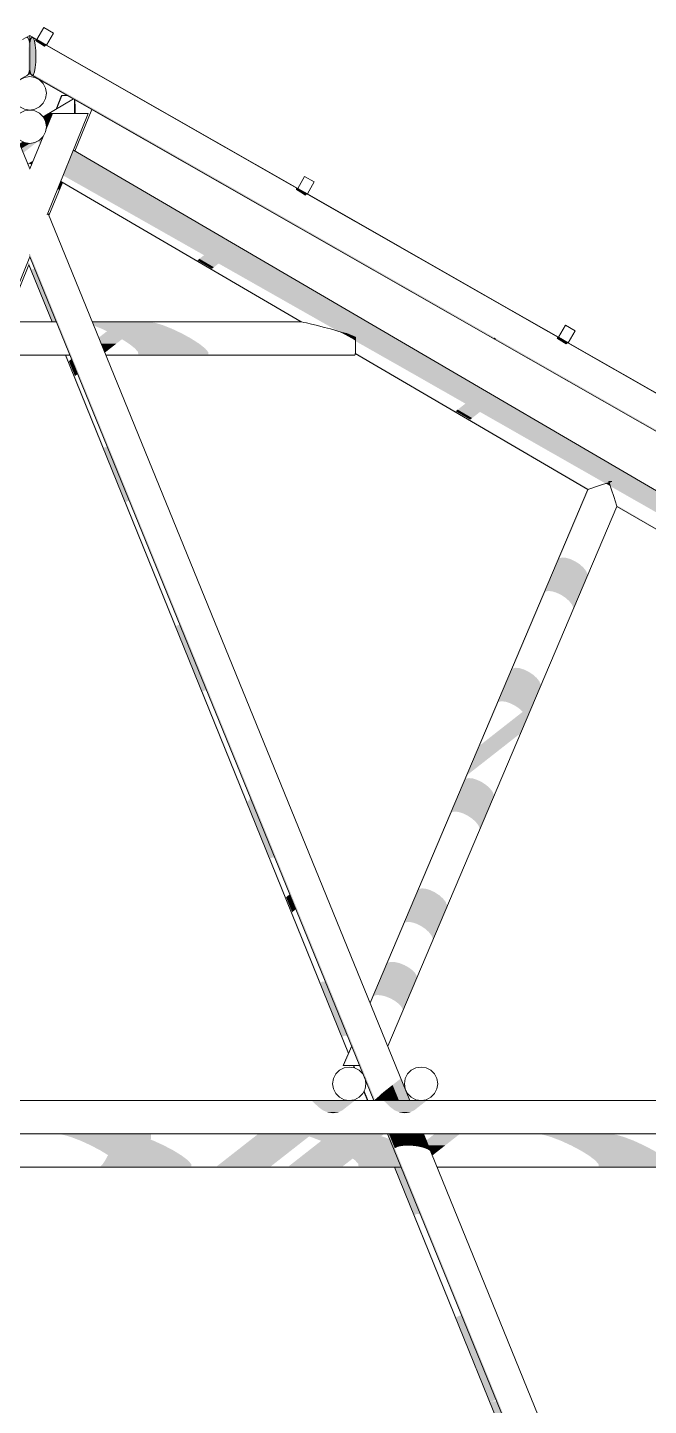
# Model space of a CAD drawing. Header units: millimetres. Extents: x -71878 to 121433, y -67383 to 83273.
# Drawn here: x 5949 to 8182, y -39108 to -34151 of the extents above; entities that cross this region are included whole.
import ezdxf

# ---------------------------------------------------------------- set-up
doc = ezdxf.new("R2010")
doc.units = ezdxf.units.MM
doc.header["$MEASUREMENT"] = 0
for name, color, linetype in [('COLUMNAS', 7, 'Continuous'), ('ENTIRADO', 7, 'Continuous'), ('Vigas', 7, 'Continuous')]:
    doc.layers.add(name, color=color, linetype=linetype)
for name, color, linetype, lineweight in [('COLUMNAS_Pluma_Nº__1', 7, 'Continuous', 0), ('ENTIRADO_Pluma_Nº__21', 7, 'Continuous', 5), ('Vigas_Pluma_Nº__21', 7, 'Continuous', 5)]:
    doc.layers.add(name, color=color, linetype=linetype, lineweight=lineweight)
doc.layers.add('COLUMNAS_Pluma_Nº__3', color=7, linetype='Continuous', lineweight=0, true_color=0x646464)
doc.layers.add('Vigas_Pluma_Nº__3', color=7, linetype='Continuous', lineweight=0, true_color=0x646464)

# ---------------------------------------------------------------- blocks, each defined once
blk = doc.blocks.new('Elem Sección_14_1')
at = {"layer": 'Vigas_Pluma_Nº__21', "linetype": 'Continuous'}
for p, q in [((-11088.5, 5548.7), (-11075.2, 5561.9)), ((-11075.2, 5561.9), (-11058.5, 5570.5)), ((-11058.5, 5570.5), (-11039.9, 5573.4)), ((-11039.9, 5573.4), (-11021.4, 5570.5)), ((-11021.4, 5570.5), (-11004.7, 5561.9)), ((-11004.7, 5561.9), (-10991.4, 5548.7)), ((-11099.9, 5513.4), (-11097, 5531.9)), ((-11097, 5494.9), (-11099.9, 5513.4)), ((-11097, 5531.9), (-11088.5, 5548.7)), ((-10991.4, 5548.7), (-10982.9, 5531.9)), ((-10982.9, 5531.9), (-10979.9, 5513.4)), ((-10979.9, 5513.4), (-10982.9, 5494.9)), ((-11088.5, 5478.1), (-11097, 5494.9)), ((-11075.2, 5464.9), (-11088.5, 5478.1)), ((-11058.5, 5456.3), (-11075.2, 5464.9)), ((-11039.9, 5453.4), (-11058.5, 5456.3)), ((-11021.4, 5456.3), (-11039.9, 5453.4)), ((-11004.7, 5464.9), (-11021.4, 5456.3)), ((-10991.4, 5478.1), (-11004.7, 5464.9)), ((-10982.9, 5494.9), (-10991.4, 5478.1))]:
    blk.add_line(p, q, dxfattribs=at)
blk = doc.blocks.new('Elem Sección_15_1')
at = {"layer": 'Vigas_Pluma_Nº__21', "linetype": 'Continuous'}
for p, q in [((-10830.1, 5548.7), (-10816.8, 5561.9)), ((-10816.8, 5561.9), (-10800.1, 5570.5)), ((-10800.1, 5570.5), (-10781.6, 5573.4)), ((-10781.6, 5573.4), (-10763, 5570.5)), ((-10763, 5570.5), (-10746.3, 5561.9)), ((-10746.3, 5561.9), (-10733, 5548.7)), ((-10841.6, 5513.4), (-10838.6, 5531.9)), ((-10838.6, 5494.9), (-10841.6, 5513.4)), ((-10838.6, 5531.9), (-10830.1, 5548.7)), ((-10733, 5548.7), (-10724.5, 5531.9)), ((-10724.5, 5531.9), (-10721.6, 5513.4)), ((-10721.6, 5513.4), (-10724.5, 5494.9)), ((-10830.1, 5478.1), (-10838.6, 5494.9)), ((-10816.8, 5464.9), (-10830.1, 5478.1)), ((-10800.1, 5456.3), (-10816.8, 5464.9)), ((-10781.6, 5453.4), (-10800.1, 5456.3)), ((-10763, 5456.3), (-10781.6, 5453.4)), ((-10746.3, 5464.9), (-10763, 5456.3)), ((-10733, 5478.1), (-10746.3, 5464.9)), ((-10724.5, 5494.9), (-10733, 5478.1))]:
    blk.add_line(p, q, dxfattribs=at)
blk = doc.blocks.new('Elem Sección_20_1')
at = {"layer": 'Vigas_Pluma_Nº__3', "linetype": 'Continuous', "lineweight": 0, "true_color": 0x191919}
for points in [[(-13476.2, 5330.5), (-13473.2, 5330.5), (-13470.5, 5332.6), (-12795.3, 5332.6), (-12777.9, 5330.5), (-12471.7, 5330.5), (-12489.1, 5332.6), (-12354.8, 5332.6), (-12357.4, 5330.5), (-12266.7, 5330.5), (-12264.1, 5332.6), (-12084.9, 5332.6), (-12069.8, 5330.5), (-11752.6, 5330.5), (-11754.9, 5332.6), (-11368, 5332.6), (-11370.7, 5330.5), (-10917.8, 5330.5), (-10915.2, 5332.6), (-10901.5, 5332.6), (-10901.9, 5333.4), (-13475, 5333.4)], [(-12069.8, 5330.5), (-12040.5, 5321.9), (-11752.2, 5321.9), (-11752.6, 5330.5)], [(-11752.2, 5321.9), (-12040.5, 5321.9), (-12005.7, 5308.7), (-11743.5, 5308.7), (-11753.9, 5312.6)], [(-11743.5, 5308.7), (-12005.7, 5308.7), (-11969.1, 5291.9), (-11706.8, 5291.9)], [(-11398.5, 5308.7), (-11419.8, 5291.9), (-11225.4, 5291.9), (-11204, 5308.7)], [(-11381.5, 5321.9), (-11398.5, 5308.7), (-11204, 5308.7), (-11187.1, 5321.9)], [(-11370.7, 5330.5), (-11381.5, 5321.9), (-11187.1, 5321.9), (-11184.3, 5324.1), (-11177, 5321.9), (-10914.7, 5321.9), (-10924.9, 5324.9), (-10917.8, 5330.5)], [(-10914.7, 5321.9), (-11177, 5321.9), (-11142.2, 5308.7), (-10891.8, 5308.7), (-10894, 5314)], [(-11140.9, 5308), (-11161.5, 5291.9), (-10885, 5291.9), (-10891.8, 5308.7), (-11142.2, 5308.7)], [(-10746.9, 5321.9), (-10763, 5309.4), (-10762.7, 5308.7), (-10673.2, 5308.7), (-10656.3, 5321.9)], [(-10673.2, 5308.7), (-10762.7, 5308.7), (-10755.9, 5291.9), (-10694.6, 5291.9)], [(-10746.9, 5321.9), (-10656.3, 5321.9), (-10645.4, 5330.5), (-10736.1, 5330.5)], [(-10342.8, 5330.5), (-10313.5, 5321.9), (-10051.2, 5321.9), (-10080.6, 5330.5)], [(-10313.5, 5321.9), (-10278.7, 5308.7), (-10016.5, 5308.7), (-10051.2, 5321.9)], [(-10016.5, 5308.7), (-10278.7, 5308.7), (-10242.1, 5291.9), (-9979.9, 5291.9)], [(-11706.8, 5291.9), (-11969.1, 5291.9), (-11934.1, 5273.4), (-11671.8, 5273.4)], [(-11671.8, 5273.4), (-11934.1, 5273.4), (-11907.4, 5256.9), (-11908.3, 5254.9), (-11641.9, 5254.9)], [(-11908.3, 5254.9), (-11917.5, 5238.1), (-11619.9, 5238.1), (-11641.9, 5254.9)], [(-11488.5, 5238.1), (-11294.1, 5238.1), (-11272.7, 5254.9), (-11467.2, 5254.9)], [(-11443.5, 5273.4), (-11467.2, 5254.9), (-11272.7, 5254.9), (-11249, 5273.4)], [(-11419.8, 5291.9), (-11443.5, 5273.4), (-11249, 5273.4), (-11225.4, 5291.9)], [(-11208.8, 5254.9), (-11230.1, 5238.1), (-11035.7, 5238.1), (-11027.3, 5244.7), (-11018.7, 5238.1), (-10863, 5238.1), (-10869.8, 5254.9)], [(-11185.1, 5273.4), (-11208.8, 5254.9), (-10869.8, 5254.9), (-10877.4, 5273.4)], [(-11161.5, 5291.9), (-11185.1, 5273.4), (-10877.4, 5273.4), (-10885, 5291.9)], [(-10755.9, 5291.9), (-10748.3, 5273.4), (-10718.2, 5273.4), (-10694.6, 5291.9)], [(-10748.3, 5273.4), (-10741, 5255.5), (-10718.2, 5273.4)], [(-9979.9, 5291.9), (-10242.1, 5291.9), (-10207.1, 5273.4), (-9944.8, 5273.4)], [(-9944.8, 5273.4), (-10207.1, 5273.4), (-10177.1, 5254.9), (-9914.9, 5254.9)], [(-9914.9, 5254.9), (-10177.1, 5254.9), (-10155.2, 5238.1), (-9892.9, 5238.1)], [(-13522.7, 5216.3), (-13523.9, 5213.4), (-10852.9, 5213.4), (-10854.1, 5216.3)], [(-11934.1, 5216.3), (-11607.7, 5216.3), (-11608.2, 5224.9), (-11926.4, 5224.9)], [(-11926.4, 5224.9), (-11608.2, 5224.9), (-11619.9, 5238.1), (-11917.5, 5238.1)], [(-11505.5, 5224.9), (-11516.3, 5216.3), (-11321.9, 5216.3), (-11311, 5224.9)], [(-11488.5, 5238.1), (-11505.5, 5224.9), (-11311, 5224.9), (-11294.1, 5238.1)], [(-11247.1, 5224.9), (-11258, 5216.3), (-11063.5, 5216.3), (-11052.6, 5224.9)], [(-11230.1, 5238.1), (-11247.1, 5224.9), (-11052.6, 5224.9), (-11035.7, 5238.1)], [(-10863, 5238.1), (-11018.7, 5238.1), (-11006.9, 5224.9), (-10857.6, 5224.9)], [(-10857.6, 5224.9), (-11006.9, 5224.9), (-11006.4, 5216.3), (-10854.1, 5216.3)], [(-10725, 5216.3), (-10723.8, 5213.4), (-6738.6, 5213.4), (-6737.4, 5216.3)], [(-9892.9, 5238.1), (-10155.2, 5238.1), (-10143.4, 5224.9), (-9881.2, 5224.9)], [(-9881.2, 5224.9), (-10143.4, 5224.9), (-10142.9, 5216.3), (-9880.7, 5216.3)]]:
    blk.add_hatch(color=250, dxfattribs=at).paths.add_polyline_path(points)
h = blk.add_hatch(color=250, dxfattribs=at)
h.paths.add_polyline_path([(-10772.8, 5333.4), (-10772.4, 5332.6), (-10733.4, 5332.6), (-10736.1, 5330.5), (-10645.4, 5330.5), (-10642.7, 5332.6), (-10357.9, 5332.6), (-10342.8, 5330.5), (-10080.6, 5330.5), (-10095.7, 5332.6), (-9494.4, 5332.6), (-9479.3, 5330.5), (-9217.1, 5330.5), (-9232.2, 5332.6), (-9112, 5332.6), (-9114.7, 5330.5), (-9024, 5330.5), (-9021.3, 5332.6), (-8749.7, 5332.6), (-8734.8, 5330.5), (-8353.6, 5330.5), (-8368.7, 5332.6), (-7767.4, 5332.6), (-7752.3, 5330.5), (-7402.7, 5330.5), (-7400, 5332.6), (-6941.1, 5332.6), (-6943.7, 5330.5), (-6691.8, 5330.5), (-6690.6, 5333.4)])
h.paths.add_polyline_path([(-7492.9, 5330.8), (-7505.2, 5332.6), (-7490.7, 5332.6)], flags=0)
at = {"layer": 'Vigas_Pluma_Nº__21', "linetype": 'Continuous'}
for p, q in [((-13523.9, 5213.4), (-10852.9, 5213.4)), ((-10723.8, 5213.4), (-6738.6, 5213.4))]:
    blk.add_line(p, q, dxfattribs=at)
blk = doc.blocks.new('Elem Sección_21_1')
at = {"layer": 'Vigas_Pluma_Nº__21', "linetype": 'Continuous'}
for p, q in [((-12224.4, 9124.8), (-12237.6, 9111.6)), ((-12207.6, 9133.4), (-12224.4, 9124.8)), ((-12189.1, 9136.3), (-12207.6, 9133.4)), ((-12170.6, 9133.4), (-12189.1, 9136.3)), ((-12153.8, 9124.8), (-12170.6, 9133.4)), ((-12140.6, 9111.6), (-12153.8, 9124.8)), ((-12246.2, 9094.8), (-12249.1, 9076.3)), ((-12249.1, 9076.3), (-12246.2, 9057.8)), ((-12237.6, 9111.6), (-12246.2, 9094.8)), ((-12132, 9094.8), (-12140.6, 9111.6)), ((-12129.1, 9076.3), (-12132, 9094.8)), ((-12132, 9057.8), (-12129.1, 9076.3)), ((-12246.2, 9057.8), (-12237.6, 9041)), ((-12237.6, 9041), (-12224.4, 9027.8)), ((-12224.4, 9027.8), (-12207.6, 9019.2)), ((-12170.6, 9019.2), (-12153.8, 9027.8)), ((-12153.8, 9027.8), (-12140.6, 9041)), ((-12140.6, 9041), (-12132, 9057.8)), ((-12207.6, 9019.2), (-12189.1, 9016.3)), ((-12189.1, 9016.3), (-12170.6, 9019.2))]:
    blk.add_line(p, q, dxfattribs=at)
blk = doc.blocks.new('Elem Sección_24_1')
at = {"layer": 'Vigas_Pluma_Nº__3', "linetype": 'Continuous', "lineweight": 0, "true_color": 0x191919}
blk.add_hatch(color=250, dxfattribs=at).paths.add_polyline_path([(-12194.2, 9209.5), (-12194.4, 9187.7), (-12194.2, 9167.1), (-12193.8, 9149.7), (-12193.6, 9146.3), (-12190.7, 9154), (-12189.1, 9162.4), (-12189.1, 9256.7), (-12190.7, 9265.1), (-12191.5, 9267.3), (-12192.3, 9261.8), (-12193.1, 9248.5), (-12193.8, 9230.5)])
at = {"layer": 'Vigas_Pluma_Nº__21', "linetype": 'Continuous'}
for p, q in [((-12194.4, 9274.8), (-12198.5, 9278.2)), ((-12190.7, 9265.1), (-12194.4, 9274.8)), ((-12189.1, 9256.7), (-12190.7, 9265.1)), ((-12189.1, 9162.4), (-12189.1, 9256.7)), ((-12189.1, 9256.7), (-12189.1, 9256.6)), ((-12198.5, 9140.9), (-12194.4, 9144.2)), ((-12194.4, 9144.2), (-12190.7, 9154)), ((-12190.7, 9154), (-12189.1, 9162.4))]:
    blk.add_line(p, q, dxfattribs=at)
blk = doc.blocks.new('Elem Sección_25_1')
at = {"layer": 'Vigas_Pluma_Nº__3', "linetype": 'Continuous', "lineweight": 0, "true_color": 0x191919}
for points in [[(-12187.5, 9265.1), (-12189.1, 9256.7), (-12189.1, 9162.4), (-12187.5, 9154), (-12183.8, 9144.2), (-12179.7, 9140.9), (-12175.6, 9144.2), (-12171.9, 9154), (-12169, 9169.2), (-12167.1, 9188.3), (-12166.5, 9209.5), (-12167.1, 9230.7), (-12169, 9249.9), (-12171.9, 9265.1), (-12175.6, 9274.8), (-12179.7, 9278.2), (-12183.8, 9274.8)], [(-12168.6, 9270.8), (-12129.6, 9248.6), (-12128.8, 9249.2), (-12170.9, 9273.2)], [(-12168.6, 9270.8), (-12169.1, 9264.6), (-12147.8, 9251.3), (-12135.2, 9244.1), (-12129.6, 9248.6)], [(-12147.8, 9251.3), (-12135.9, 9243.6), (-12135.2, 9244.1)], [(-11230.6, 8735.4), (-11191.6, 8713.2), (-11190.9, 8713.8), (-11233, 8737.8)], [(-11230.6, 8735.4), (-11231.2, 8729.2), (-11209.9, 8715.9), (-11197.3, 8708.7), (-11191.6, 8713.2)], [(-11197.3, 8708.7), (-11209.9, 8715.9), (-11198, 8708.2)], [(-10292.7, 8200), (-10253.7, 8177.8), (-10252.9, 8178.3), (-10295.1, 8202.4)], [(-10292.7, 8200), (-10293.3, 8193.8), (-10271.9, 8180.5), (-10259.4, 8173.3), (-10253.7, 8177.8)], [(-10271.9, 8180.5), (-10260, 8172.8), (-10259.4, 8173.3)]]:
    blk.add_hatch(color=250, dxfattribs=at).paths.add_polyline_path(points)
h = blk.add_hatch(color=250, dxfattribs=at)
h.paths.add_polyline_path([(-12175.6, 9144.2), (-12179.7, 9140.9), (-5319.5, 5224.8), (-5315.4, 5228.2)])
h.paths.add_polyline_path([(-10514.7, 8193.4), (-10518.2, 8195.8), (-10514.7, 8194.3)], flags=0)
at = {"layer": 'Vigas_Pluma_Nº__21', "linetype": 'Continuous'}
for p, q in [((-12183.8, 9274.8), (-12187.5, 9265.1)), ((-12179.7, 9278.2), (-12183.8, 9274.8)), ((-5319.5, 5362.2), (-12179.7, 9278.2)), ((-12175.6, 9274.8), (-12179.7, 9278.2)), ((-12171.9, 9265.1), (-12175.6, 9274.8)), ((-12187.5, 9265.1), (-12189.1, 9256.7)), ((-12169, 9249.9), (-12171.9, 9265.1)), ((-12167.1, 9230.7), (-12169, 9249.9)), ((-12166.5, 9209.5), (-12167.1, 9230.7)), ((-12169, 9169.2), (-12167.1, 9188.3)), ((-12167.1, 9188.3), (-12166.5, 9209.5)), ((-12189.1, 9162.4), (-12187.5, 9154)), ((-12187.5, 9154), (-12183.8, 9144.2)), ((-12183.8, 9144.2), (-12179.7, 9140.9)), ((-12179.7, 9140.9), (-12175.6, 9144.2)), ((-5319.5, 5224.8), (-12179.7, 9140.9)), ((-12175.6, 9144.2), (-12171.9, 9154)), ((-12171.9, 9154), (-12169, 9169.2)), ((-10518.2, 8195.8), (-10514.7, 8193.4)), ((-10514.7, 8194.3), (-10518.2, 8195.8))]:
    blk.add_line(p, q, dxfattribs=at)
blk = doc.blocks.new('Elem Sección_28_1')
at = {"layer": 'Vigas_Pluma_Nº__3', "linetype": 'Continuous', "lineweight": 0, "true_color": 0x191919}
for points in [[(-11177.5, 5452.6), (-11171.5, 5450.5), (-11023, 5450.5), (-11019.3, 5453.4), (-11178.9, 5453.4)], [(-10920.5, 5453.4), (-10919.1, 5452.6), (-10913.2, 5450.5), (-10764.7, 5450.5), (-10760.9, 5453.4)], [(-11023, 5450.5), (-11171.5, 5450.5), (-11163.8, 5442.5), (-11163, 5441.9), (-11033.9, 5441.9)], [(-11033.9, 5441.9), (-11163, 5441.9), (-11150.4, 5429.6), (-11148.9, 5428.7), (-11050.9, 5428.7)], [(-11148.9, 5428.7), (-11134.9, 5418.1), (-11119.9, 5411.9), (-11077, 5411.9), (-11064.3, 5418.1), (-11050.9, 5428.7)], [(-11119.9, 5411.9), (-11116.9, 5410.5), (-11098.2, 5407.7), (-11079.8, 5410.5), (-11077, 5411.9)], [(-10913.2, 5450.5), (-10905.5, 5442.5), (-10904.7, 5441.9), (-10775.5, 5441.9), (-10764.7, 5450.5)], [(-10904.7, 5441.9), (-10892.1, 5429.6), (-10890.6, 5428.7), (-10792.5, 5428.7), (-10775.5, 5441.9)], [(-10890.6, 5428.7), (-10876.5, 5418.1), (-10861.5, 5411.9), (-10818.7, 5411.9), (-10806, 5418.1), (-10792.5, 5428.7)], [(-10818.7, 5411.9), (-10861.5, 5411.9), (-10858.6, 5410.5), (-10839.9, 5407.7), (-10821.5, 5410.5)], [(-6182.5, 5336.3), (-18226.4, 5336.3), (-18226.4, 5333.4), (-6182.5, 5333.4)]]:
    blk.add_hatch(color=250, dxfattribs=at).paths.add_polyline_path(points)
at = {"layer": 'Vigas_Pluma_Nº__21', "linetype": 'Continuous'}
for p, q in [((-18226.4, 5453.4), (-6182.5, 5453.4)), ((-18226.4, 5333.4), (-6182.5, 5333.4))]:
    blk.add_line(p, q, dxfattribs=at)
blk = doc.blocks.new('Elem Sección_69_1')
at = {"layer": 'Vigas_Pluma_Nº__3', "linetype": 'Continuous', "lineweight": 0, "true_color": 0x191919}
for points in [[(-12189.8, 8824.8), (-12181.9, 8820.2), (-12180.8, 8822.9), (-12186.9, 8826.5)], [(-12186.9, 8826.5), (-12180.8, 8822.9), (-12177.5, 8830.9), (-12178.5, 8831.4)], [(-12177, 8832.3), (-12178.5, 8831.4), (-12177.5, 8830.9)], [(-12047.7, 8832.7), (-12054.8, 8815.4), (-10105.4, 7676.8), (-10106.5, 7680), (-10095.9, 7680), (-10105.4, 7676.8), (-9331.4, 7224.7), (-8745.6, 6889.8), (-8750.9, 6885.7), (-8699, 6855.3), (-8693.2, 6859.9), (-7808.2, 6354), (-7822.1, 6343.2), (-7770.1, 6312.8), (-7755.8, 6324), (-7602.1, 6236.1)], [(-12047.7, 8832.7), (-7602.1, 6236.1), (-6871.7, 5817.5), (-6877.5, 5812.9), (-6825.6, 5782.6), (-6819.3, 5787.5), (-6615.9, 5670.9), (-6615.9, 5679.5), (-12041.3, 8848.4)], [(-12036.2, 8860.8), (-12041.3, 8848.4), (-6615.9, 5679.5), (-6615.9, 5694.9)], [(-12033, 8868.8), (-12036.2, 8860.8), (-6615.9, 5694.9), (-6615.9, 5704.7)], [(-12031.9, 8871.5), (-12033, 8868.8), (-6615.9, 5704.7), (-6615.9, 5708.1)], [(-12068.2, 8782.4), (-12068.8, 8780.9), (-11986.8, 8734.8)], [(-12061.8, 8798.1), (-12068.2, 8782.4), (-11986.8, 8734.8), (-11562.1, 8494), (-11567.4, 8489.9), (-11515.4, 8459.5), (-11509.5, 8464.1), (-11080.1, 8220.6), (-11065, 8215.8)], [(-12061.8, 8798.1), (-11065, 8215.8), (-11047.9, 8212.5), (-11016.7, 8199.3), (-11016.7, 8194), (-11016.7, 8187.6), (-10842.2, 8085.7), (-10622, 7960.2), (-10624.3, 7958.4), (-10572.4, 7928.1), (-10569.5, 7930.3), (-10117.6, 7672.8), (-10105.4, 7676.8), (-12054.8, 8815.4)], [(-12076.5, 8762), (-12077.6, 8759.3), (-11212.5, 8254), (-11209.9, 8254), (-11203.8, 8252.3)], [(-11585.8, 8475.4), (-11533.9, 8445.1), (-11526.6, 8450.7), (-11578.6, 8481.1)], [(-11578.6, 8481.1), (-11526.6, 8450.7), (-11515.4, 8459.5), (-11567.4, 8489.9)], [(-10842.2, 8085.7), (-11016.7, 8187.6), (-11016.7, 8184.7)], [(-11017.9, 8143.7), (-11018.2, 8140.5), (-10181.3, 7651.7), (-10177.6, 7652.9)], [(-10649.7, 7938.5), (-10657, 7932.9), (-10605, 7902.5), (-10597.8, 7908.2)], [(-10638.5, 7947.3), (-10649.7, 7938.5), (-10597.8, 7908.2), (-10586.5, 7917)], [(-10624.3, 7958.4), (-10638.5, 7947.3), (-10586.5, 7917), (-10572.4, 7928.1)], [(-10105.4, 7676.8), (-10100.9, 7663.3), (-9683.4, 7425.3), (-9695.5, 7415.9), (-9643.5, 7385.6), (-9630.9, 7395.4), (-9331.4, 7224.7)], [(-6616.4, 5572.9), (-10078.2, 7594.9), (-10076.8, 7590.6), (-6621, 5572.1)]]:
    blk.add_hatch(color=250, dxfattribs=at).paths.add_polyline_path(points)
at = {"layer": 'Vigas_Pluma_Nº__21', "linetype": 'Continuous'}
for p, q in [((-12181.9, 8820.2), (-12189.8, 8824.8)), ((-6615.9, 5708.1), (-12031.9, 8871.5)), ((-11212.5, 8254), (-12077.6, 8759.3)), ((-11203.8, 8252.3), (-11209.9, 8254)), ((-11194.1, 8251), (-11203.8, 8252.3)), ((-11176, 8245.9), (-11194.1, 8251)), ((-11158.5, 8242.5), (-11176, 8245.9)), ((-11128.9, 8233.8), (-11158.5, 8242.5)), ((-11107.2, 8229.2), (-11128.9, 8233.8)), ((-11065, 8215.8), (-11107.2, 8229.2)), ((-11047.9, 8212.5), (-11065, 8215.8)), ((-11016.7, 8199.3), (-11047.9, 8212.5)), ((-10181.3, 7651.7), (-11018.2, 8140.5)), ((-10181.3, 7651.7), (-10177.6, 7652.9)), ((-10177.6, 7652.9), (-10166.8, 7656.5)), ((-10166.8, 7656.5), (-10150, 7662)), ((-10150, 7662), (-10128.9, 7669)), ((-10128.9, 7669), (-10105.4, 7676.8)), ((-10105.4, 7676.8), (-10106.5, 7680)), ((-10095.9, 7680), (-10105.4, 7676.8)), ((-10105.4, 7676.8), (-10096.6, 7650.2)), ((-10096.6, 7650.2), (-10088.6, 7626.2)), ((-10088.6, 7626.2), (-10082.3, 7607.1)), ((-10082.3, 7607.1), (-10078.2, 7594.9)), ((-10078.2, 7594.9), (-10076.8, 7590.6)), ((-6621, 5572.1), (-10076.8, 7590.6))]:
    blk.add_line(p, q, dxfattribs=at)
blk = doc.blocks.new('Elem Sección_70_1')
at = {"layer": 'Vigas_Pluma_Nº__3', "linetype": 'Continuous', "lineweight": 0, "true_color": 0x191919}
for points in [[(-12139.7, 8989.9), (-12112.3, 9005.9), (-12123, 9002.8), (-12141.2, 8992.2), (-12140.6, 8991.6)], [(-12135.9, 8982.5), (-12109.4, 8998), (-12107.3, 9003.2), (-12100.5, 9003.2), (-12096.6, 9005.4), (-12112.3, 9005.9), (-12139.7, 8989.9)], [(-12109.4, 8998), (-12135.9, 8982.5), (-12132, 8974.8), (-12131.3, 8970), (-12117.5, 8978)], [(-12131.3, 8970), (-12129.1, 8956.3), (-12129.8, 8951.6), (-12127.8, 8952.8), (-12117.5, 8978)], [(-12096.6, 9005.4), (-12100.5, 9003.2), (-12086.3, 9003.2)], [(-12129.8, 8951.6), (-12130.8, 8945.5), (-12127.8, 8952.8)], [(-12214, 8902.5), (-12225.7, 8895.6), (-12218.6, 8878.3), (-12187.3, 8896.6), (-12189.1, 8896.3), (-12207.6, 8899.2)], [(-12218.6, 8878.3), (-12212, 8862.2), (-12160.1, 8902.8), (-12150.7, 8896.8), (-12140.9, 8920.7), (-12153.8, 8907.8), (-12170.6, 8899.2), (-12187.3, 8896.6)]]:
    blk.add_hatch(color=250, dxfattribs=at).paths.add_polyline_path(points)
at = {"layer": 'Vigas_Pluma_Nº__21', "linetype": 'Continuous'}
for p, q in [((-12141.2, 8992.2), (-12031.5, 9056.3)), ((-12028.3, 9030.2), (-12028.5, 9010.8)), ((-12028, 9045.6), (-12028.3, 9030.2)), ((-12027.7, 9054), (-12028, 9045.6)), ((-12026.4, 9045.6), (-12026.7, 9053.5)), ((-12026, 9030.2), (-12026.4, 9045.6)), ((-12025.9, 9010.8), (-12026, 9030.2)), ((-12028.5, 9010.8), (-12028.5, 9003.2)), ((-12025.8, 9003.2), (-12025.9, 9010.8)), ((-12195.5, 8821.5), (-12177, 8832.3))]:
    blk.add_line(p, q, dxfattribs=at)
blk = doc.blocks.new('Elem Sección_71_1')
at = {"layer": 'Vigas_Pluma_Nº__3', "linetype": 'Continuous', "lineweight": 0, "true_color": 0x191919}
for points in [[(-13385.6, 8155.5), (-13385.9, 8146.1), (-13385.3, 8158.7), (-13385, 8175.4), (-13384.8, 8194), (-13385, 8212.5), (-13385.3, 8229.2), (-13385.4, 8231.3), (-13385.2, 8218.2), (-13385, 8196.8), (-13385.2, 8175.2)], [(-13385.4, 8231.3), (-13385.3, 8229.2), (-13382, 8229.2)], [(-13385.3, 8229.2), (-13385, 8212.5), (-13358.8, 8212.5), (-13380.3, 8221), (-13382, 8229.2)], [(-13350.7, 8212.5), (-13041.3, 8212.5), (-13019.9, 8229.2), (-13250.4, 8229.2), (-13270.1, 8223), (-13320.5, 8213)], [(-13221.2, 8236), (-13250.4, 8229.2), (-13019.9, 8229.2), (-13003, 8242.5), (-13202, 8242.5)], [(-13186, 8246.5), (-13202, 8242.5), (-13003, 8242.5), (-12992.1, 8251), (-13175, 8251)], [(-13169.7, 8252.4), (-13175, 8251), (-12992.1, 8251), (-12988.4, 8254), (-13166.9, 8254)], [(-12842.7, 8254), (-12822.3, 8251), (-12569.9, 8251), (-12590.3, 8254)], [(-12822.3, 8251), (-12794.1, 8242.5), (-12541.6, 8242.5), (-12569.9, 8251)], [(-12794.1, 8242.5), (-12760.6, 8229.2), (-12508.2, 8229.2), (-12541.6, 8242.5)], [(-12508.2, 8229.2), (-12760.6, 8229.2), (-12725.3, 8212.5), (-12472.9, 8212.5)], [(-11964, 8254), (-11962.8, 8251), (-11738.7, 8251), (-11759.1, 8254)], [(-11962.8, 8251), (-11959.3, 8242.5), (-11710.5, 8242.5), (-11738.7, 8251)], [(-11959.3, 8242.5), (-11958.6, 8240.8), (-11929.5, 8229.2), (-11677, 8229.2), (-11710.5, 8242.5)], [(-11677, 8229.2), (-11929.5, 8229.2), (-11911.1, 8220.5), (-11921.4, 8212.5), (-11641.7, 8212.5)], [(-11215.3, 8254), (-11203.8, 8252.3), (-11209.9, 8254)], [(-13385, 8212.5), (-13384.8, 8194), (-13065, 8194), (-13041.3, 8212.5), (-13350.7, 8212.5), (-13358.8, 8212.2), (-13358.8, 8212.5)], [(-13384.8, 8194), (-13385, 8175.4), (-13088.6, 8175.4), (-13065, 8194)], [(-12725.3, 8212.5), (-12691.6, 8194), (-12439.2, 8194), (-12472.9, 8212.5)], [(-12439.2, 8194), (-12691.6, 8194), (-12662.8, 8175.4), (-12444.9, 8175.4), (-12437.7, 8193)], [(-11940.9, 8197.3), (-11939.5, 8194), (-11608, 8194), (-11641.7, 8212.5), (-11921.4, 8212.5)], [(-11608, 8194), (-11939.5, 8194), (-11931.9, 8175.4), (-11878, 8175.4), (-11857.1, 8191.8), (-11831.6, 8175.4), (-11579.2, 8175.4)], [(-11080.1, 8220.6), (-11063, 8212.5), (-11047.9, 8212.5), (-11065, 8215.8)], [(-11047.9, 8212.5), (-11063, 8212.5), (-11029.3, 8194), (-11016.7, 8194), (-11016.7, 8199.3)], [(-11016.7, 8194), (-11029.3, 8194), (-11016.7, 8185.9)], [(-13385.3, 8158.7), (-13385.9, 8146.1), (-13385.7, 8145.4), (-13126.9, 8145.4), (-13110, 8158.7)], [(-13385.7, 8145.4), (-13380, 8143.2), (-13377.9, 8136.9), (-13137.8, 8136.9), (-13126.9, 8145.4)], [(-13385, 8175.4), (-13385.3, 8158.7), (-13110, 8158.7), (-13088.6, 8175.4)], [(-13377.9, 8136.9), (-13374.6, 8136.3), (-13373.6, 8134), (-12461.8, 8134), (-12460.6, 8136.9)], [(-12444.9, 8175.4), (-12662.8, 8175.4), (-12641.7, 8158.7), (-12451.7, 8158.7)], [(-12451.7, 8158.7), (-12641.7, 8158.7), (-12630.4, 8145.4), (-12457.1, 8145.4)], [(-12457.1, 8145.4), (-12630.4, 8145.4), (-12629.9, 8136.9), (-12460.6, 8136.9)], [(-12332.7, 8134), (-12044.1, 8134), (-12045.3, 8136.9), (-12331.5, 8136.9)], [(-11878, 8175.4), (-11931.9, 8175.4), (-11925.1, 8158.7), (-11899.4, 8158.7)], [(-11899.4, 8158.7), (-11925.1, 8158.7), (-11919.7, 8145.4), (-11916.3, 8145.4)], [(-11919.7, 8145.4), (-11918.9, 8143.4), (-11916.3, 8145.4)], [(-11916.2, 8136.9), (-11915, 8134), (-11019.4, 8134), (-11018.5, 8136.9)], [(-11579.2, 8175.4), (-11831.6, 8175.4), (-11810.5, 8158.7), (-11558.1, 8158.7)], [(-11558.1, 8158.7), (-11810.5, 8158.7), (-11799.2, 8145.4), (-11546.8, 8145.4)], [(-11546.8, 8145.4), (-11799.2, 8145.4), (-11798.7, 8136.9), (-11546.3, 8136.9)]]:
    blk.add_hatch(color=250, dxfattribs=at).paths.add_polyline_path(points)
at = {"layer": 'Vigas_Pluma_Nº__21', "linetype": 'Continuous'}
for p, q in [((-13385.3, 8229.2), (-13385.4, 8231.3)), ((-13385, 8212.5), (-13385.3, 8229.2)), ((-12412.9, 8254), (-13166.9, 8254)), ((-12093.1, 8254), (-12283.7, 8254)), ((-11209.9, 8254), (-11964, 8254)), ((-13384.8, 8194), (-13385, 8212.5)), ((-13385, 8175.4), (-13384.8, 8194)), ((-11016.8, 8175.4), (-11016.7, 8194)), ((-11016.7, 8194), (-11016.7, 8199.5)), ((-13385.9, 8145.8), (-13385.3, 8158.7)), ((-13385.3, 8158.7), (-13385, 8175.4)), ((-12461.8, 8134), (-13373.6, 8134)), ((-12044.1, 8134), (-12332.7, 8134)), ((-11019.4, 8134), (-11915, 8134)), ((-11019.4, 8134), (-11018.5, 8136.9)), ((-11018.5, 8136.9), (-11017.8, 8145.4)), ((-11017.8, 8145.4), (-11017.2, 8158.7)), ((-11017.2, 8158.7), (-11016.8, 8175.4))]:
    blk.add_line(p, q, dxfattribs=at)
blk = doc.blocks.new('Elem Sección_73_1')
at = {"layer": 'COLUMNAS_Pluma_Nº__3', "linetype": 'Continuous', "lineweight": 0, "true_color": 0x191919}
for points in [[(-10965.1, 5805), (-10963.6, 5801.2), (-10177.6, 7652.9), (-10181.3, 7651.7)], [(-10117.6, 7672.8), (-10108.9, 7668.6), (-10105.4, 7676.8)], [(-10105.4, 7676.8), (-10108.9, 7668.6), (-10100.9, 7663.3)], [(-10104.1, 7680), (-10106.5, 7680), (-10105.4, 7676.8)], [(-10105.4, 7676.8), (-10095.9, 7680), (-10104.1, 7680)], [(-10076.8, 7590.6), (-10078.2, 7594.9), (-10078.8, 7586)], [(-10283.1, 7404.3), (-10334.2, 7283.8), (-10324, 7286.2), (-10272.8, 7406.7)], [(-10272.8, 7406.7), (-10324, 7286.2), (-10310.1, 7284.9), (-10259, 7405.3)], [(-10259, 7405.3), (-10310.1, 7284.9), (-10294.1, 7279.9), (-10242.9, 7400.4)], [(-10294.1, 7279.9), (-10277.4, 7271.8), (-10226.2, 7392.3), (-10242.9, 7400.4)], [(-10277.4, 7271.8), (-10261.6, 7261.4), (-10210.5, 7381.9), (-10226.2, 7392.3)], [(-10210.5, 7381.9), (-10261.6, 7261.4), (-10248.4, 7249.6), (-10197.3, 7370.1)], [(-10248.4, 7249.6), (-10239.1, 7237.8), (-10187.9, 7358.2), (-10197.3, 7370.1)], [(-10187.9, 7358.2), (-10239.1, 7237.8), (-10234.4, 7226.9), (-10183.3, 7347.4)], [(-10234.4, 7226.9), (-10235, 7218), (-10183.8, 7338.5), (-10183.3, 7347.4)], [(-10502.7, 6887.1), (-10492.4, 6889.4), (-10441.2, 7009.9), (-10451.5, 7007.6)], [(-10492.4, 6889.4), (-10478.5, 6888.1), (-10427.4, 7008.6), (-10441.2, 7009.9)], [(-10478.5, 6888.1), (-10462.5, 6883.1), (-10411.3, 7003.6), (-10427.4, 7008.6)], [(-10462.5, 6883.1), (-10445.8, 6875), (-10394.6, 6995.5), (-10411.3, 7003.6)], [(-10445.8, 6875), (-10430.1, 6864.6), (-10378.9, 6985.1), (-10394.6, 6995.5)], [(-10418.2, 6849.7), (-10463.4, 6743.3), (-10441.8, 6760.2), (-10356.3, 6961.5), (-10365.7, 6973.4), (-10416.9, 6852.9), (-10415.8, 6851.6)], [(-10441.8, 6760.2), (-10427.9, 6771), (-10351.7, 6950.6), (-10356.3, 6961.5)], [(-10430.1, 6864.6), (-10416.9, 6852.9), (-10365.7, 6973.4), (-10378.9, 6985.1)], [(-10427.9, 6771), (-10423.1, 6774.8), (-10352.3, 6941.8), (-10351.7, 6950.6)], [(-10490.6, 6721.9), (-10463.4, 6743.3), (-10418.2, 6849.7), (-10445.4, 6828.4)], [(-10551, 6674.6), (-10520.8, 6698.3), (-10475.6, 6804.7), (-10505.8, 6781.1)], [(-10520.8, 6698.3), (-10490.6, 6721.9), (-10445.4, 6828.4), (-10475.6, 6804.7)], [(-10613.7, 6625.5), (-10599.8, 6636.4), (-10554.6, 6742.8), (-10568.5, 6732)], [(-10599.8, 6636.4), (-10578.2, 6653.3), (-10533, 6759.8), (-10554.6, 6742.8)], [(-10578.2, 6653.3), (-10551, 6674.6), (-10505.8, 6781.1), (-10533, 6759.8)], [(-10671.1, 6490.3), (-10660.8, 6492.7), (-10609.7, 6613.2), (-10619.9, 6610.8)], [(-10660.8, 6492.7), (-10647, 6491.3), (-10595.8, 6611.8), (-10609.7, 6613.2)], [(-10647, 6491.3), (-10630.9, 6486.3), (-10579.8, 6606.8), (-10595.8, 6611.8)], [(-10630.9, 6486.3), (-10614.2, 6478.3), (-10563.1, 6598.7), (-10579.8, 6606.8)], [(-10614.2, 6478.3), (-10598.5, 6467.8), (-10547.3, 6588.3), (-10563.1, 6598.7)], [(-10598.5, 6467.8), (-10585.3, 6456.1), (-10534.1, 6576.6), (-10547.3, 6588.3)], [(-10534.1, 6576.6), (-10585.3, 6456.1), (-10575.9, 6444.2), (-10524.8, 6564.7)], [(-10575.9, 6444.2), (-10571.3, 6433.3), (-10520.1, 6553.8), (-10524.8, 6564.7)], [(-10520.1, 6553.8), (-10571.3, 6433.3), (-10571.8, 6424.5), (-10520.7, 6545)], [(-10788.4, 6214), (-10839.5, 6093.5), (-10829.2, 6095.9), (-10778.1, 6216.4)], [(-10778.1, 6216.4), (-10829.2, 6095.9), (-10815.4, 6094.5), (-10764.2, 6215)], [(-10764.2, 6215), (-10815.4, 6094.5), (-10799.3, 6089.6), (-10748.2, 6210.1)], [(-10748.2, 6210.1), (-10799.3, 6089.6), (-10782.6, 6081.5), (-10731.5, 6202)], [(-10731.5, 6202), (-10782.6, 6081.5), (-10766.9, 6071.1), (-10715.8, 6191.6)], [(-10715.8, 6191.6), (-10766.9, 6071.1), (-10753.7, 6059.3), (-10702.6, 6179.8)], [(-10702.6, 6179.8), (-10753.7, 6059.3), (-10744.3, 6047.4), (-10693.2, 6167.9)], [(-10693.2, 6167.9), (-10744.3, 6047.4), (-10739.7, 6036.5), (-10688.6, 6157)], [(-10688.6, 6157), (-10739.7, 6036.5), (-10740.3, 6027.7), (-10689.1, 6148.2)], [(-10951.4, 5829.8), (-10941, 5832.6), (-10890.3, 5952.1), (-10900.7, 5949.3)], [(-10941, 5832.6), (-10926.8, 5832), (-10876.1, 5951.5), (-10890.3, 5952.1)], [(-10926.8, 5832), (-10910.3, 5828.1), (-10859.6, 5947.6), (-10876.1, 5951.5)], [(-10910.3, 5828.1), (-10893, 5821.4), (-10842.3, 5940.9), (-10859.6, 5947.6)], [(-10893, 5821.4), (-10876.7, 5812.4), (-10826, 5931.9), (-10842.3, 5940.9)], [(-10876.7, 5812.4), (-10862.9, 5802.1), (-10812.2, 5921.6), (-10826, 5931.9)], [(-10862.9, 5802.1), (-10853, 5791.4), (-10802.3, 5910.9), (-10812.2, 5921.6)], [(-10802.3, 5910.9), (-10853, 5791.4), (-10848, 5781.4), (-10797.3, 5900.9)], [(-10848, 5781.4), (-10848.3, 5773.1), (-10797.6, 5892.7), (-10797.3, 5900.9)], [(-11061.1, 5579), (-11057.9, 5579), (-11029.4, 5646.1), (-11031, 5649.9)]]:
    blk.add_hatch(color=250, dxfattribs=at).paths.add_polyline_path(points)
at = {"layer": 'COLUMNAS_Pluma_Nº__1', "linetype": 'Continuous'}
for p, q in [((-10181.3, 7651.7), (-10965.1, 5805)), ((-10104.1, 7680), (-10106.5, 7680)), ((-10095.9, 7680), (-10104.1, 7680)), ((-10076.8, 7590.6), (-10901.3, 5648.4)), ((-11031, 5649.9), (-11061.1, 5579)), ((-11057.9, 5579), (-11061.1, 5579)), ((-11048.7, 5579), (-11057.9, 5579)), ((-11034.2, 5579), (-11048.7, 5579)), ((-11016.1, 5579), (-11034.2, 5579)), ((-11002, 5579), (-11016.1, 5579))]:
    blk.add_line(p, q, dxfattribs=at)
blk = doc.blocks.new('Elem Sección_76_1')
at = {"layer": 'COLUMNAS_Pluma_Nº__3', "linetype": 'Continuous', "lineweight": 0, "true_color": 0x191919}
for points in [[(-12131.7, 8939.7), (-12105.8, 9003.2), (-12107.3, 9003.2), (-12130.8, 8945.5)], [(-12188.4, 8800.7), (-12134.5, 8932.9), (-12140.6, 8921), (-12140.9, 8920.7), (-12188.4, 8804.2)], [(-12188.4, 8487.7), (-12188.4, 8499.7), (-12191.1, 8481.2)]]:
    blk.add_hatch(color=250, dxfattribs=at).paths.add_polyline_path(points)
at = {"layer": 'COLUMNAS_Pluma_Nº__1', "linetype": 'Continuous'}
for p, q in [((-12107.3, 9003.2), (-12130.8, 8945.5)), ((-11978.2, 9003.2), (-12126.4, 8639.8)), ((-12105.8, 9003.2), (-12107.3, 9003.2)), ((-12098.2, 9003.2), (-12105.8, 9003.2)), ((-12085.2, 9003.2), (-12098.2, 9003.2)), ((-12068, 9003.2), (-12085.2, 9003.2)), ((-12048.3, 9003.2), (-12068, 9003.2)), ((-12028.1, 9003.2), (-12048.3, 9003.2)), ((-12009.3, 9003.2), (-12028.1, 9003.2)), ((-11993.8, 9003.2), (-12009.3, 9003.2)), ((-11983, 9003.2), (-11993.8, 9003.2)), ((-11978.2, 9003.2), (-11983, 9003.2)), ((-12140.9, 8920.7), (-12188.4, 8804.2)), ((-12188.4, 8487.7), (-13426, 5453.4))]:
    blk.add_line(p, q, dxfattribs=at)
blk = doc.blocks.new('Elem Sección_78_1')
at = {"layer": 'COLUMNAS_Pluma_Nº__3', "linetype": 'Continuous', "lineweight": 0, "true_color": 0x191919}
for points in [[(-12188.4, 8800.7), (-12188.4, 8804.2), (-12190.5, 8809.4)], [(-12188.4, 8487.7), (-10950.8, 5453.4), (-10945.9, 5453.4), (-12188.4, 8499.7)], [(-10883.9, 5509.4), (-10898.8, 5497.7), (-10880.7, 5453.4), (-10861, 5453.4)], [(-10870.8, 5519.6), (-10883.9, 5509.4), (-10861, 5453.4), (-10843.8, 5453.4)], [(-10860.9, 5527.4), (-10870.8, 5519.6), (-10843.8, 5453.4), (-10830.8, 5453.4)], [(-10855.2, 5531.9), (-10860.9, 5527.4), (-10830.8, 5453.4), (-10823.1, 5453.4)], [(-10854.1, 5532.7), (-10855.2, 5531.9), (-10823.1, 5453.4), (-10821.7, 5453.4)], [(-10944.6, 5458.9), (-10947.2, 5456.5), (-10945.9, 5453.4), (-10935.2, 5453.4), (-10939.3, 5463.3)], [(-10939.3, 5463.3), (-10935.2, 5453.4), (-10919.7, 5453.4), (-10927.9, 5473.5)], [(-10919.2, 5481.8), (-10927.9, 5473.5), (-10919.7, 5453.4), (-10900.9, 5453.4), (-10914.1, 5485.7)], [(-10914.1, 5485.7), (-10900.9, 5453.4), (-10880.7, 5453.4), (-10898.8, 5497.7)], [(-10897, 5333.4), (-10901.9, 5333.4), (-9774.8, 2570), (-9769.9, 2570)], [(-10886.3, 5333.4), (-10897, 5333.4), (-10875.7, 5281.3), (-10867.1, 5286.3)], [(-10870.8, 5333.4), (-10886.3, 5333.4), (-10867.1, 5286.3), (-10852.9, 5289.7)], [(-10870.8, 5333.4), (-10852.9, 5289.7), (-10834.8, 5291.3), (-10852, 5333.4)], [(-10831.7, 5333.4), (-10852, 5333.4), (-10834.8, 5291.3), (-10814.4, 5290.8)], [(-10831.7, 5333.4), (-10814.4, 5290.8), (-10793.7, 5288.4), (-10812.1, 5333.4)], [(-10812.1, 5333.4), (-10793.7, 5288.4), (-10774.8, 5284.1), (-10794.9, 5333.4)], [(-10794.9, 5333.4), (-10774.8, 5284.1), (-10759.5, 5278.6), (-10781.8, 5333.4)], [(-10781.8, 5333.4), (-10759.5, 5278.6), (-10749.2, 5272.2), (-10774.2, 5333.4)], [(-10774.2, 5333.4), (-10749.2, 5272.2), (-10745.2, 5265.7), (-10772.8, 5333.4)]]:
    blk.add_hatch(color=250, dxfattribs=at).paths.add_polyline_path(points)
at = {"layer": 'COLUMNAS_Pluma_Nº__1', "linetype": 'Continuous'}
for p, q in [((-12235, 8918.4), (-12188.4, 8804.2)), ((-12123.9, 8646), (-10821.7, 5453.4)), ((-12188.4, 8487.7), (-10950.8, 5453.4)), ((-10901.9, 5333.4), (-9774.8, 2570)), ((-10772.8, 5333.4), (-9645.7, 2570))]:
    blk.add_line(p, q, dxfattribs=at)
blk = doc.blocks.new('Elem Sección_81_1')
at = {"layer": 'Vigas_Pluma_Nº__3', "linetype": 'Continuous', "lineweight": 0, "true_color": 0x191919}
for points in [[(-6268.2, 5766.4), (-10514.7, 8190.4), (-10514.7, 8190.4)], [(-10305.4, 8208.3), (-10252.9, 8178.3), (-10252.3, 8178.8), (-10304.8, 8208.8)], [(-9367.5, 7672.9), (-9315, 7642.9), (-9314.4, 7643.4), (-9366.9, 7673.4)], [(-8428.9, 7138), (-8429.5, 7137.5), (-8377.1, 7107.5), (-8376.5, 7108)], [(-7491.6, 6602.1), (-7439.1, 6572.1), (-7438.5, 6572.6), (-7491, 6602.5)], [(-6553, 6067.1), (-6553.6, 6066.7), (-6501.2, 6036.7), (-6500.6, 6037.2)]]:
    blk.add_hatch(color=250, dxfattribs=at).paths.add_polyline_path(points)
at = {"layer": 'Vigas_Pluma_Nº__21', "linetype": 'Continuous'}
for p, q in [((-10514.7, 8328.6), (-10287.1, 8198.6)), ((-10514.7, 8190.4), (-6268.2, 5766.4)), ((-10252.3, 8178.8), (-9349.1, 7663.2)), ((-9314.4, 7643.4), (-8411.2, 7127.8)), ((-8376.5, 7108), (-7473.2, 6592.4)), ((-7438.5, 6572.6), (-6535.3, 6057)), ((-6500.6, 6037.2), (-6268.2, 5904.6)), ((-6268.2, 5904.6), (-6268.2, 5903.8))]:
    blk.add_line(p, q, dxfattribs=at)
blk = doc.blocks.new('Elem Sección_82_1')
at = {"layer": 'Vigas_Pluma_Nº__3', "linetype": 'Continuous', "lineweight": 0, "true_color": 0x191919}
for points in [[(-12189.1, 9271.2), (-12185.9, 9269.3), (-12183.8, 9274.8), (-12181.6, 9276.7), (-12183.2, 9277.6), (-12189.1, 9273)], [(-12185.9, 9269.3), (-12189.1, 9271.2), (-12189.1, 9256.7), (-12187.5, 9265.1)], [(-12180.7, 9279.6), (-12183.2, 9277.6), (-12181.6, 9276.7), (-12179.7, 9278.2), (-12128.8, 9249.2), (-12128.2, 9249.6)], [(-12184.9, 9147.2), (-12189.1, 9149.6), (-12189.1, 9146.2), (-10514.7, 8190.4), (-10514.7, 8190.4), (-12179.7, 9140.9), (-12183.8, 9144.2)], [(-11242.8, 8744.2), (-11243.4, 8743.7), (-11190.9, 8713.8), (-11190.3, 8714.2)], [(-10514.7, 8193.8), (-10518.2, 8195.8), (-10514.7, 8193.4)], [(-10514.7, 8194.3), (-10518.2, 8195.8), (-10514.7, 8193.8)]]:
    blk.add_hatch(color=250, dxfattribs=at).paths.add_polyline_path(points)
at = {"layer": 'Vigas_Pluma_Nº__21', "linetype": 'Continuous'}
for p, q in [((-12163, 9269.5), (-12189.1, 9284.4)), ((-11225, 8734.1), (-12128.2, 9249.6)), ((-10514.7, 8190.4), (-12189.1, 9146.2)), ((-10514.7, 8328.6), (-11190.3, 8714.2)), ((-10514.7, 8327.7), (-10514.7, 8328.6)), ((-10514.7, 8193.8), (-10514.7, 8194.3)), ((-10514.7, 8193.4), (-10514.7, 8193.8))]:
    blk.add_line(p, q, dxfattribs=at)
blk = doc.blocks.new('Elem Sección_85_1')
at = {"layer": 'Vigas_Pluma_Nº__3', "linetype": 'Continuous', "lineweight": 0, "true_color": 0x191919}
for points in [[(-12215.2, 9269.5), (-12369.8, 9181.2), (-12367.7, 9181.6), (-12219, 9266.5)], [(-12192.7, 9270.2), (-12192.3, 9269.3), (-12189.1, 9271.2), (-12189.1, 9273)], [(-12192.3, 9269.3), (-12190.7, 9265.1), (-12189.1, 9256.7), (-12189.1, 9271.2)], [(-13322.8, 8499.1), (-13322.8, 8499), (-12189.1, 9146.2), (-12189.1, 9149.6), (-12193.3, 9147.2), (-12194.4, 9144.2), (-12198.5, 9140.9)], [(-12193.3, 9147.2), (-12189.1, 9149.6), (-12189.1, 9159.4), (-12189.7, 9159), (-12190.7, 9154)], [(-12189.1, 9162.4), (-12189.7, 9159), (-12189.1, 9159.4)], [(-13227.2, 8691.8), (-13225.1, 8692.2), (-13156.9, 8731.1), (-13153.2, 8734)]]:
    blk.add_hatch(color=250, dxfattribs=at).paths.add_polyline_path(points)
at = {"layer": 'Vigas_Pluma_Nº__21', "linetype": 'Continuous'}
for p, q in [((-12189.1, 9284.4), (-12215.2, 9269.5)), ((-12189.1, 9281), (-12189.1, 9284.4)), ((-12189.1, 9271.2), (-12189.1, 9281)), ((-12189.1, 9256.7), (-12189.1, 9271.2)), ((-12250, 9249.6), (-13153.2, 8734)), ((-12189.1, 9146.2), (-13322.8, 8499)), ((-12189.1, 9159.4), (-12189.1, 9162.4)), ((-12189.1, 9149.6), (-12189.1, 9159.4)), ((-12189.1, 9146.2), (-12189.1, 9149.6)), ((-13187.9, 8714.2), (-13322.8, 8637.2)), ((-13322.8, 8636.4), (-13322.8, 8637.2)), ((-13322.8, 8499), (-13322.8, 8499.1))]:
    blk.add_line(p, q, dxfattribs=at)
blk = doc.blocks.new('Elem Sección_94_1')
at = {"layer": 'ENTIRADO_Pluma_Nº__21', "linetype": 'Continuous'}
for p, q in [((-12138.2, 9312.9), (-12163, 9269.5)), ((-12163, 9269.5), (-12128.2, 9249.6)), ((-12103.4, 9293.1), (-12138.2, 9312.9)), ((-12128.2, 9249.6), (-12103.4, 9293.1))]:
    blk.add_line(p, q, dxfattribs=at)
blk = doc.blocks.new('Elem Sección_97_1')
at = {"layer": 'Vigas_Pluma_Nº__21', "linetype": 'Continuous'}
for p, q in [((-12249.1, 8956.3), (-12246.2, 8974.8)), ((-12246.2, 8974.8), (-12237.6, 8991.6)), ((-12237.6, 8991.6), (-12224.4, 9004.8)), ((-12224.4, 9004.8), (-12207.6, 9013.4)), ((-12207.6, 9013.4), (-12189.1, 9016.3)), ((-12189.1, 9016.3), (-12170.6, 9013.4)), ((-12170.6, 9013.4), (-12153.8, 9004.8)), ((-12153.8, 9004.8), (-12140.6, 8991.6)), ((-12140.6, 8991.6), (-12132, 8974.8)), ((-12132, 8974.8), (-12129.1, 8956.3)), ((-12246.2, 8937.8), (-12249.1, 8956.3)), ((-12237.6, 8921), (-12246.2, 8937.8)), ((-12132, 8937.8), (-12140.6, 8921)), ((-12129.1, 8956.3), (-12132, 8937.8)), ((-12224.4, 8907.8), (-12237.6, 8921)), ((-12207.6, 8899.2), (-12224.4, 8907.8)), ((-12189.1, 8896.3), (-12207.6, 8899.2)), ((-12170.6, 8899.2), (-12189.1, 8896.3)), ((-12153.8, 8907.8), (-12170.6, 8899.2)), ((-12140.6, 8921), (-12153.8, 8907.8))]:
    blk.add_line(p, q, dxfattribs=at)
blk = doc.blocks.new('Elem Sección_99_1')
at = {"layer": 'ENTIRADO_Pluma_Nº__21', "linetype": 'Continuous'}
for p, q in [((-11200.2, 8777.5), (-11225, 8734.1)), ((-11165.5, 8757.6), (-11200.2, 8777.5)), ((-11225, 8734.1), (-11190.3, 8714.2)), ((-11190.3, 8714.2), (-11165.5, 8757.6))]:
    blk.add_line(p, q, dxfattribs=at)
blk = doc.blocks.new('Elem Sección_100_1')
at = {"layer": 'ENTIRADO_Pluma_Nº__21', "linetype": 'Continuous'}
for p, q in [((-10262.3, 8242.1), (-10287.1, 8198.6)), ((-10227.6, 8222.2), (-10262.3, 8242.1)), ((-10287.1, 8198.6), (-10252.3, 8178.8)), ((-10252.3, 8178.8), (-10227.6, 8222.2))]:
    blk.add_line(p, q, dxfattribs=at)
blk = doc.blocks.new('Elem Sección_116_1')
at = {"layer": 'COLUMNAS_Pluma_Nº__3', "linetype": 'Continuous', "lineweight": 0, "true_color": 0x191919}
for points in [[(-12094.3, 9019.6), (-12090.2, 9022), (-12071.4, 9068.2), (-12074.6, 9068.2)], [(-12087.3, 8735.5), (-12085.1, 8730.4), (-12074.3, 8757.3), (-12077.6, 8759.3)], [(-12074.3, 8757.3), (-12085.1, 8730.4), (-12085.6, 8721.5), (-12071.7, 8755.8)], [(-12191.7, 8459.6), (-12191.7, 8467.4), (-12194.5, 8452.5)]]:
    blk.add_hatch(color=250, dxfattribs=at).paths.add_polyline_path(points)
at = {"layer": 'COLUMNAS_Pluma_Nº__1', "linetype": 'Continuous'}
for p, q in [((-12074.6, 9068.2), (-12094.3, 9019.6)), ((-12071.4, 9068.2), (-12074.6, 9068.2)), ((-12062.3, 9068.2), (-12071.4, 9068.2)), ((-12052.5, 9068.2), (-12062.3, 9068.2)), ((-11965.3, 9018.5), (-12026.2, 8868.2)), ((-12071.7, 8755.8), (-12120, 8636.5)), ((-12191.7, 8459.6), (-12275, 8254))]:
    blk.add_line(p, q, dxfattribs=at)
blk = doc.blocks.new('Elem Sección_118_1')
at = {"layer": 'COLUMNAS_Pluma_Nº__3', "linetype": 'Continuous', "lineweight": 0, "true_color": 0x191919}
for points in [[(-12191.7, 8467.4), (-12191.7, 8459.6), (-12108.4, 8254), (-12105.2, 8254)], [(-12173.8, 8446.1), (-12181.5, 8442.2), (-12105.2, 8254), (-12096, 8254)], [(-12171.3, 8445.7), (-12173.8, 8446.1), (-12096, 8254), (-12093.1, 8254)], [(-12056.6, 8134), (-12059.8, 8134), (-11042.6, 5622.6), (-11041, 5626.4)], [(-12041.2, 8118.6), (-12048.2, 8113.2), (-12026.3, 8059.2), (-12019.4, 8064.7)], [(-12038.7, 8120.6), (-12041.2, 8118.6), (-12019.4, 8064.7), (-12016.7, 8066.8)], [(-11914.2, 7804.9), (-11921.8, 7801), (-11842.9, 7606.3), (-11835.3, 7610.2)], [(-11914.2, 7804.9), (-11835.3, 7610.2), (-11830.2, 7609.5), (-11909.7, 7804.3)], [(-11654.5, 7163.8), (-11662.1, 7159.9), (-11566.9, 6924.9), (-11559.3, 6928.8)], [(-11654.5, 7163.8), (-11559.3, 6928.8), (-11552.2, 6927.7), (-11648.1, 7162.9)], [(-11399.6, 6534.5), (-11406.3, 6528.3), (-11323.5, 6324), (-11315.9, 6327.9)], [(-11394.8, 6541.8), (-11399.6, 6534.5), (-11315.9, 6327.9), (-11307, 6326.7)], [(-11260.1, 6190.1), (-11267.1, 6184.7), (-11245.2, 6130.7), (-11238.3, 6136.2)], [(-11253.4, 6195.3), (-11260.1, 6190.1), (-11238.3, 6136.2), (-11231.5, 6141.5)], [(-11135.1, 5881.5), (-11142.7, 5877.6), (-11063.9, 5682.9), (-11056.2, 5686.8)], [(-11124.9, 5880.1), (-11135.1, 5881.5), (-11056.2, 5686.8), (-11045.4, 5685.3)], [(-11021.8, 5579), (-11024.9, 5579), (-11021.5, 5570.5), (-11021.4, 5570.5), (-11017.5, 5568.5)], [(-10987.3, 5486.1), (-10974.1, 5453.4), (-10970.9, 5453.4), (-10985.6, 5489.6)], [(-10951.9, 5456.1), (-10955.4, 5453.4), (-10950.8, 5453.4)], [(-10873.7, 5213.4), (-10876.9, 5213.4), (-10184.1, 3503.1), (-10181, 3503.1)], [(-10864.5, 5213.4), (-10873.7, 5213.4), (-10804.2, 5041.7), (-10796.6, 5045.6)], [(-10852.9, 5213.4), (-10864.5, 5213.4), (-10796.6, 5045.6), (-10783.8, 5043.9)], [(-10647.5, 4677.6), (-10654.7, 4672.8), (-10531.2, 4367.9), (-10524, 4372.6)], [(-10635.8, 4681), (-10647.5, 4677.6), (-10524, 4372.6), (-10511.5, 4376.3)], [(-10531.2, 4367.7), (-10459.6, 4191), (-10452, 4195), (-10523.6, 4371.8)], [(-10509.4, 4371), (-10523.6, 4371.8), (-10452, 4195), (-10437.4, 4194.2), (-10456.3, 4240.9)]]:
    blk.add_hatch(color=250, dxfattribs=at).paths.add_polyline_path(points)
at = {"layer": 'COLUMNAS_Pluma_Nº__1', "linetype": 'Continuous'}
for p, q in [((-12191.7, 8459.6), (-12108.4, 8254)), ((-12059.8, 8134), (-11042.6, 5622.6)), ((-11024.9, 5579), (-11021.5, 5570.5)), ((-10987.3, 5486.1), (-10974.1, 5453.4)), ((-10876.9, 5213.4), (-10184.1, 3503.1))]:
    blk.add_line(p, q, dxfattribs=at)

msp = doc.modelspace()

# ---------------------------------------------------------------- block references
at = {"layer": 'COLUMNAS', "lineweight": 0}
for name in ['Elem Sección_116_1', 'Elem Sección_118_1', 'Elem Sección_76_1', 'Elem Sección_78_1', 'Elem Sección_73_1']:
    msp.add_blockref(name, (18145.784, -43464.226), dxfattribs=at)
at = {"layer": 'ENTIRADO', "lineweight": 0}
for name in ['Elem Sección_94_1', 'Elem Sección_99_1', 'Elem Sección_100_1']:
    msp.add_blockref(name, (18145.784, -43464.226), dxfattribs=at)
at = {"layer": 'Vigas', "lineweight": 0}
for name in ['Elem Sección_24_1', 'Elem Sección_85_1', 'Elem Sección_25_1', 'Elem Sección_82_1', 'Elem Sección_21_1', 'Elem Sección_70_1', 'Elem Sección_69_1', 'Elem Sección_97_1', 'Elem Sección_81_1', 'Elem Sección_71_1', 'Elem Sección_14_1', 'Elem Sección_15_1', 'Elem Sección_28_1', 'Elem Sección_20_1']:
    msp.add_blockref(name, (18145.784, -43464.226), dxfattribs=at)

doc.saveas('drawing.dxf')
